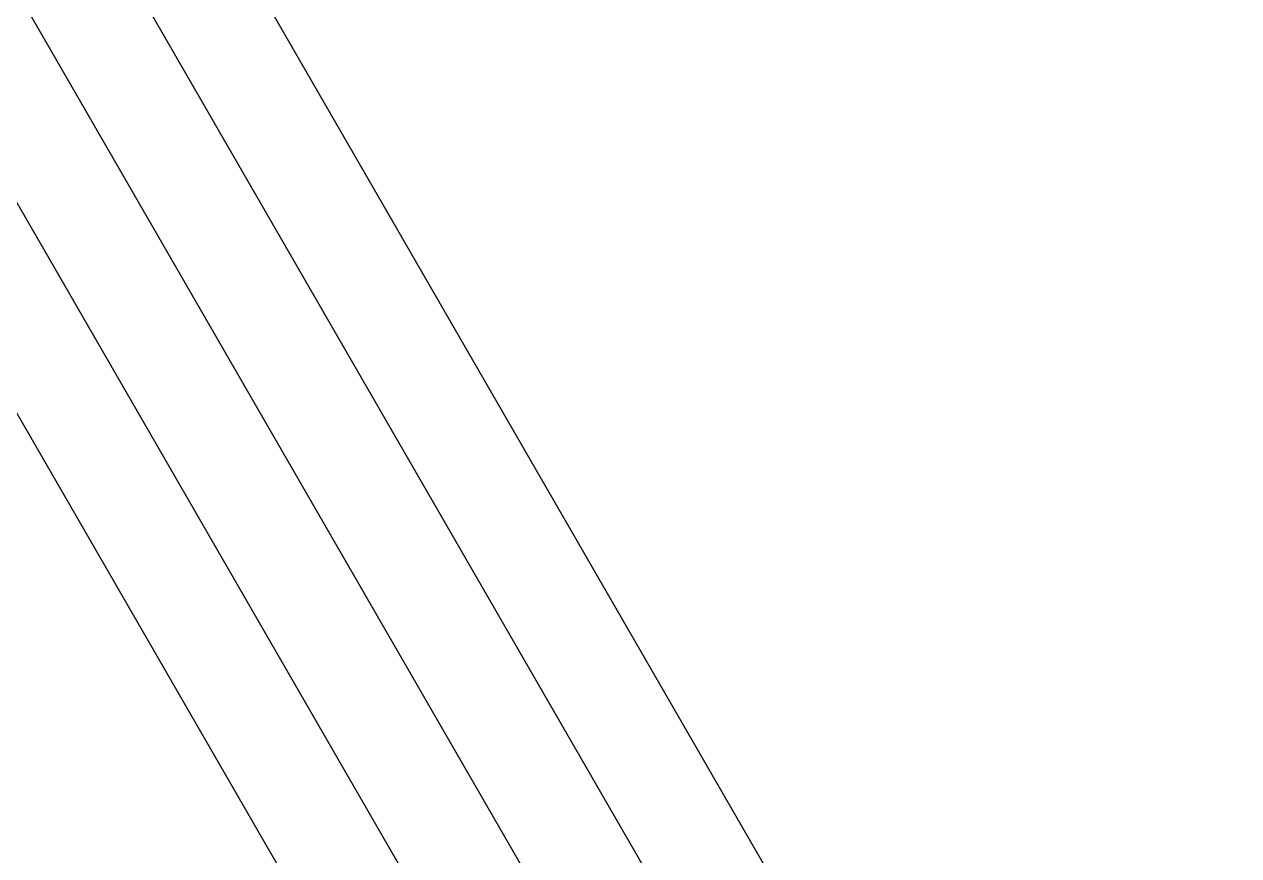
# Model space of a CAD drawing. Header units: millimetres. Extents: x 0 to 736, y 0 to 580.
# Drawn here: x 277.2 to 334.9, y 39.4 to 78.9 of the extents above; entities that cross this region are included whole.
import ezdxf

# ---------------------------------------------------------------- set-up
doc = ezdxf.new("R2010")
doc.units = ezdxf.units.MM
doc.layers.get('0').update_dxf_attribs({"linetype": 'CONTINUOUS'})

msp = doc.modelspace()

# ---------------------------------------------------------------- linework, layer by layer
for points in [[(334.863, 0), (0, 580), (0, 0)], [(326.203, 5), (5, 5), (5, 561.34)], [(317.543, 10), (10, 542.679), (10, 10)], [(308.882, 15), (15, 524.019), (15, 15)], [(300.222, 20), (20, 505.359), (20, 20)]]:
    msp.add_lwpolyline(points, close=True)

doc.saveas('drawing.dxf')
